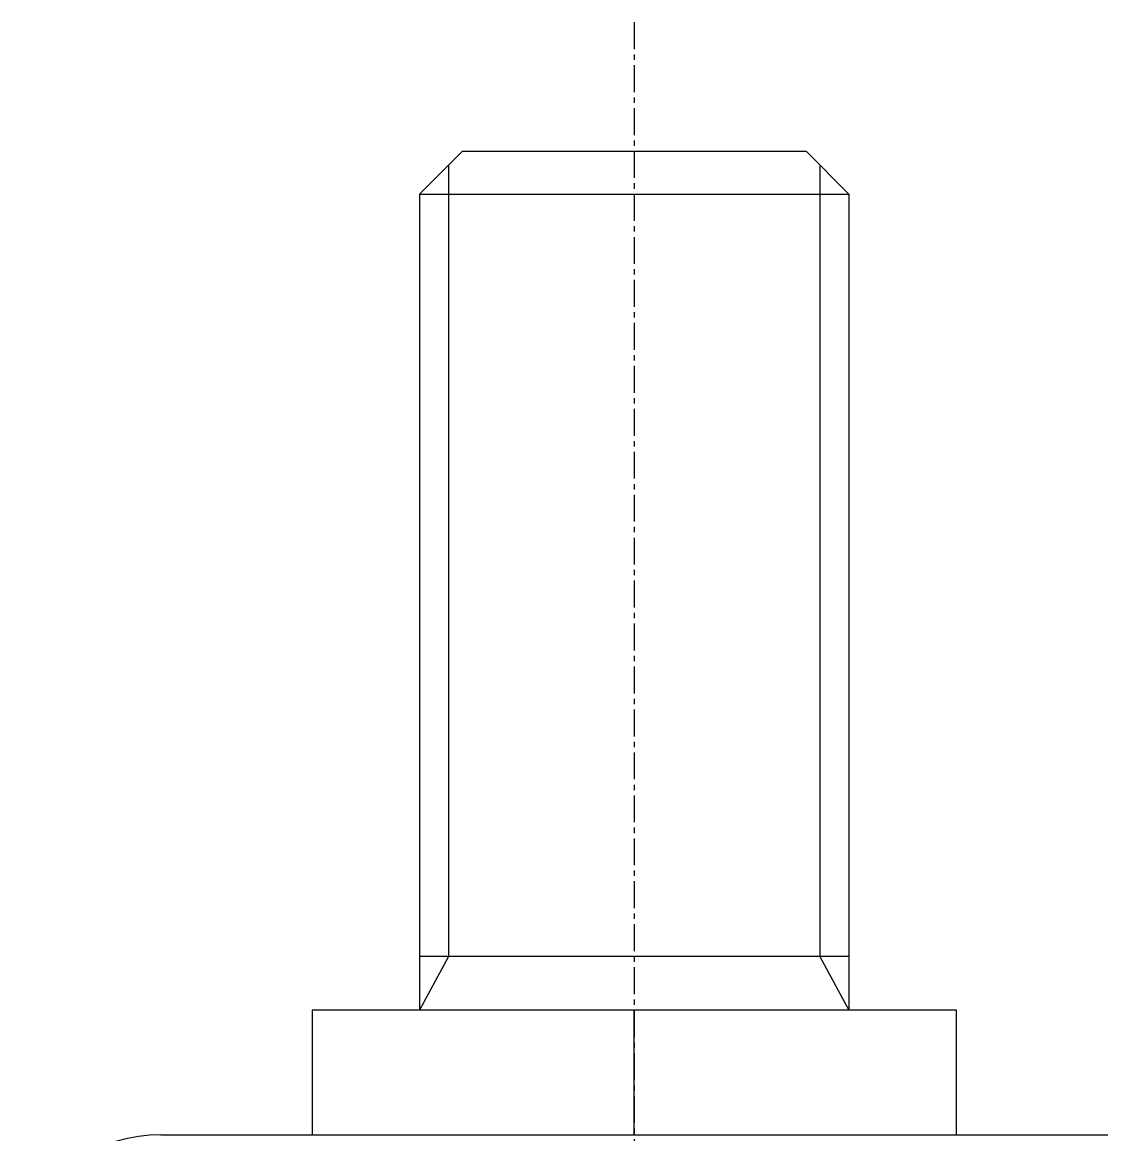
# Model space of a CAD drawing. Extents: x -3861 to -3590, y -913 to -461.
# Drawn here: x -3848.3 to -3797.7, y -643.6 to -591.8 of the extents above; entities that cross this region are included whole.
import ezdxf

# ---------------------------------------------------------------- set-up
doc = ezdxf.new("R2010")
doc.units = 0
doc.linetypes.add('CENTER', pattern=[2, 1.25, -0.25, 0.25, -0.25])
doc.layers.get('0').update_dxf_attribs({"linetype": 'CONTINUOUS'})
doc.layers.add('CENTER', color=1, linetype='CENTER')

msp = doc.modelspace()

# ---------------------------------------------------------------- linework, layer by layer
at = {"color": 7, "linetype": 'CONTINUOUS'}
for p, q in [((-3827.781, -597.783), (-3829.781, -599.783)), ((-3827.781, -597.783), (-3811.781, -597.783)), ((-3811.781, -597.783), (-3809.781, -599.783)), ((-3829.781, -599.783), (-3829.781, -637.783)), ((-3829.781, -599.783), (-3809.781, -599.783)), ((-3809.781, -599.783), (-3809.781, -637.783)), ((-3809.781, -635.283), (-3829.781, -635.283)), ((-3834.781, -637.783), (-3834.781, -643.583)), ((-3804.781, -637.783), (-3834.781, -637.783)), ((-3819.781, -643.583), (-3819.781, -637.783)), ((-3804.781, -643.583), (-3804.781, -637.783)), ((-3841.831, -643.583), (-3797.731, -643.583))]:
    msp.add_line(p, q, dxfattribs=at)
at = {"color": 3, "linetype": 'CONTINUOUS'}
for p, q in [((-3828.428, -598.43), (-3828.428, -635.283)), ((-3811.134, -598.43), (-3811.134, -635.283)), ((-3828.428, -635.283), (-3829.781, -637.783)), ((-3811.134, -635.283), (-3809.781, -637.783))]:
    msp.add_line(p, q, dxfattribs=at)
at = {"color": 7, "linetype": 'CONTINUOUS'}
msp.add_arc((-3841.831, -650.583), 7, 90, 157.1358, dxfattribs=at)
at = {"layer": 'CENTER', "color": 1, "linetype": 'CENTER'}
msp.add_line((-3819.781, -591.783), (-3819.781, -736.98), dxfattribs=at)

doc.saveas('drawing.dxf')
